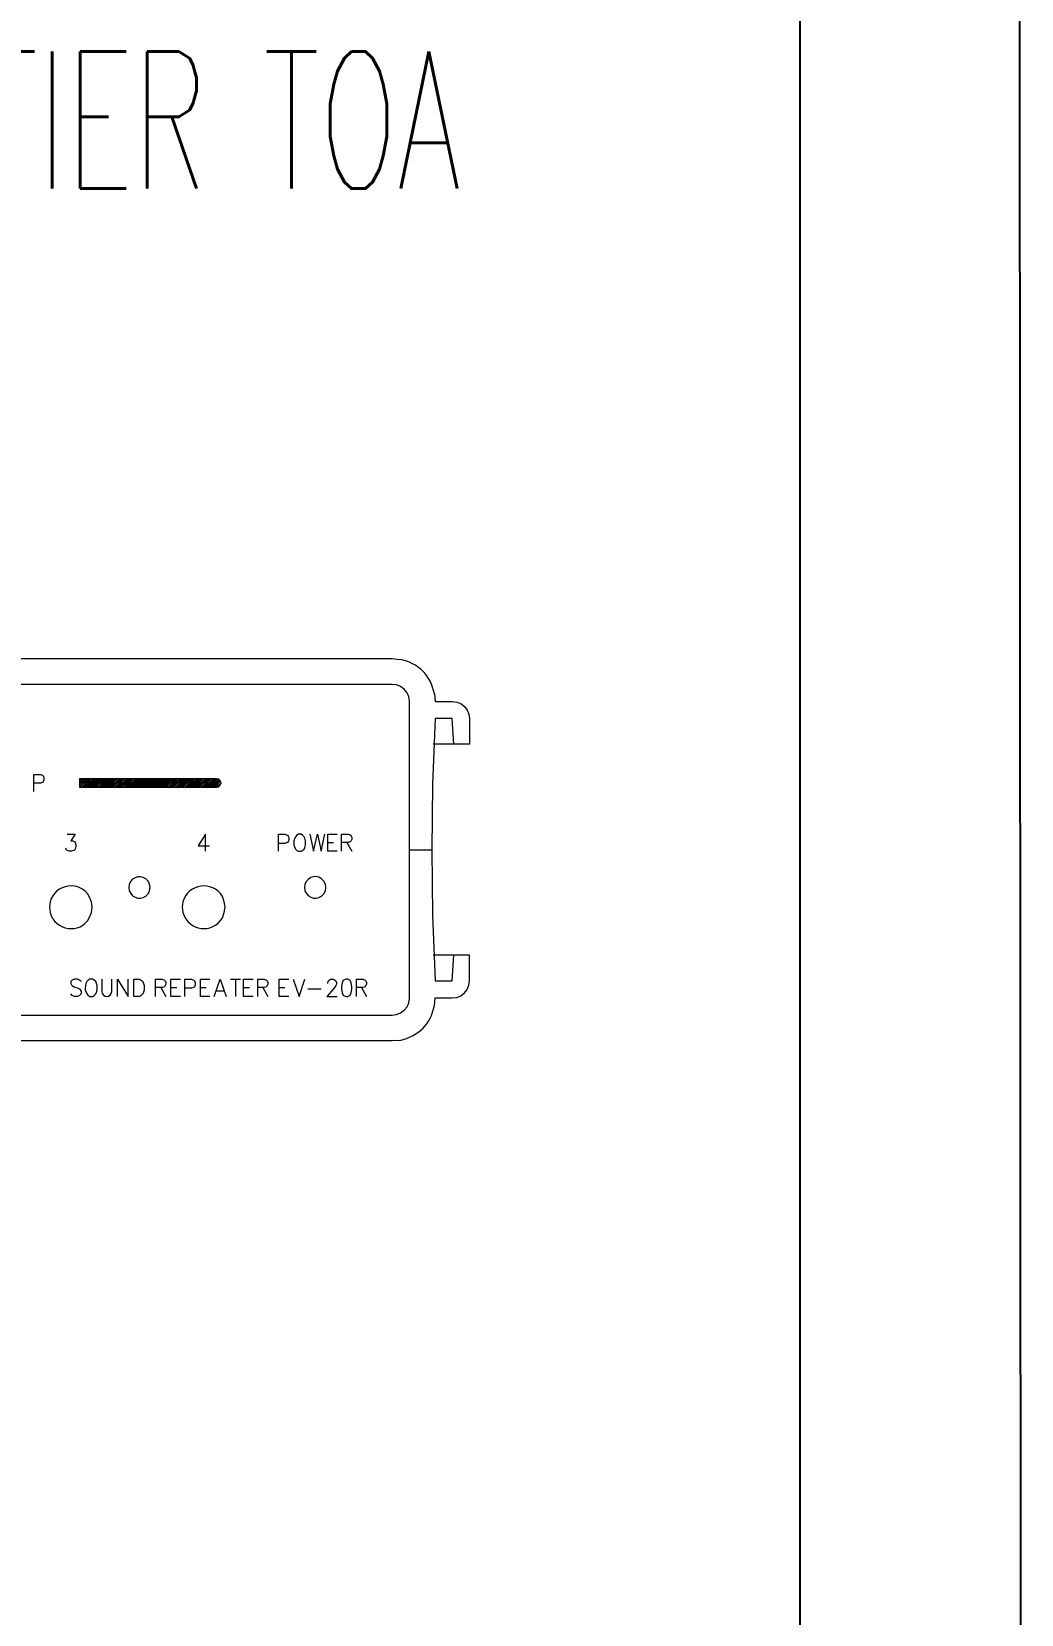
# Model space of a CAD drawing. Header units: millimetres. Extents: x 2974 to 5671, y 1205 to 3288.
# Drawn here: x 4570.5 to 4637, y 2059.1 to 2165.5 of the extents above; entities that cross this region are included whole.
import ezdxf

# ---------------------------------------------------------------- set-up
doc = ezdxf.new("R2010")
doc.units = ezdxf.units.MM
doc.layers.add('M-_ACONREDT_A_N', color=3, linetype='Continuous')
doc.layers.add('PDF_Geometry', color=7, linetype='Continuous')
doc.styles.add('SIMPLEX', font='simplex.shx', dxfattribs={"width": 0.6})

# ---------------------------------------------------------------- blocks, each defined once
blk = doc.blocks.new('ev-20r')
at = {"layer": 'PDF_Geometry', "lineweight": 20}
for points in [[(-211.26, 6.37), (-209.42, 6.56), (209.42, 6.56), (211.36, 6.37)], [(-209.42, -84.14), (209.42, -84.14), (210.52, -84.04), (211.54, -83.58), (212.46, -82.94), (213.2, -82.01), (213.66, -81), (213.76, -79.89), (213.76, -4.25), (213.66, -3.14), (213.2, -2.12), (212.46, -1.2), (211.54, -0.55), (210.52, -0.09), (209.42, 0), (-209.42, 0)], [(220.13, -2.4), (220.31, -4.34), (224.66, -4.34), (225.86, -4.53), (226.87, -4.89), (227.8, -5.63), (228.44, -6.56), (228.9, -7.57), (229.09, -8.68), (229.09, -15.24), (219.85, -15.24)], [(225.12, -15.24), (224.66, -8.68), (220.31, -8.68), (219.67, -25.4), (219.48, -42.11), (219.67, -58.74), (220.31, -75.45), (224.66, -75.45), (225.12, -68.9)], [(213.76, -42.11), (219.48, -42.11)], [(220.13, -81.73), (220.31, -79.8), (224.66, -79.8), (225.86, -79.7), (226.87, -79.24), (227.8, -78.5), (228.44, -77.67), (228.9, -76.56), (229.09, -75.45), (229.09, -68.9), (219.85, -68.9)]]:
    blk.add_lwpolyline(points, dxfattribs=at)
at = {"layer": 'PDF_Geometry', "lineweight": 5}
for points in [[(118.17, -27.24), (118.17, -22.9), (119.83, -22.9), (120.39, -23.09), (120.57, -23.27), (120.75, -23.74), (120.75, -24.29), (120.57, -24.75), (120.39, -24.94), (119.83, -25.12), (118.17, -25.12)], [(129.81, -24.01), (129.81, -26.14), (164.72, -26.14), (165.27, -26.04), (165.64, -25.58), (165.82, -25.03), (165.64, -24.47), (165.27, -24.1), (164.72, -24.01), (129.81, -24.01), (129.9, -24.01)], [(129.81, -24.38), (130.18, -24.01)], [(129.81, -24.75), (130.54, -24.01)], [(129.81, -25.12), (131.01, -24.01)], [(129.81, -25.49), (131.38, -24.01)], [(129.81, -25.95), (131.75, -24.01)], [(129.9, -26.14), (132.11, -24.01)], [(130.36, -26.14), (132.48, -24.01)], [(130.73, -26.14), (132.85, -24.01)], [(131.1, -26.14), (133.32, -24.01)], [(131.47, -26.14), (133.68, -24.01)], [(131.84, -26.14), (134.05, -24.01)], [(132.3, -26.14), (134.42, -24.01)], [(132.67, -26.14), (134.79, -24.01)], [(133.04, -26.14), (135.25, -24.01)], [(133.41, -26.14), (135.62, -24.01)], [(133.78, -26.14), (135.99, -24.01)], [(134.15, -26.14), (136.36, -24.01)], [(134.61, -26.14), (136.73, -24.01)], [(134.98, -26.14), (137.1, -24.01)], [(135.35, -26.14), (137.56, -24.01)], [(135.72, -26.14), (137.93, -24.01)], [(136.09, -26.14), (138.3, -24.01)], [(136.46, -26.14), (138.67, -24.01)], [(136.92, -26.14), (139.04, -24.01)], [(137.29, -26.14), (139.41, -24.01)], [(137.66, -26.14), (139.87, -24.01)], [(138.03, -26.14), (140.24, -24.01)], [(138.39, -26.14), (140.61, -24.01)], [(138.86, -26.14), (140.98, -24.01)], [(139.23, -26.14), (141.35, -24.01)], [(139.6, -26.14), (141.81, -24.01)], [(139.96, -26.14), (142.18, -24.01)], [(140.33, -26.14), (142.55, -24.01)], [(140.7, -26.14), (142.92, -24.01)], [(141.17, -26.14), (143.29, -24.01)], [(141.53, -26.14), (143.66, -24.01)], [(141.9, -26.14), (144.12, -24.01)], [(142.27, -26.14), (144.49, -24.01)], [(142.64, -26.14), (144.86, -24.01)], [(143.01, -26.14), (145.23, -24.01)], [(143.47, -26.14), (145.6, -24.01)], [(143.84, -26.14), (145.97, -24.01)], [(144.21, -26.14), (146.43, -24.01)], [(144.58, -26.14), (146.8, -24.01)], [(144.95, -26.14), (147.17, -24.01)], [(145.41, -26.14), (147.54, -24.01)], [(145.78, -26.14), (147.91, -24.01)], [(146.15, -26.14), (148.28, -24.01)], [(146.52, -26.14), (148.74, -24.01)], [(146.89, -26.14), (149.11, -24.01)], [(147.26, -26.14), (149.48, -24.01)], [(147.72, -26.14), (149.85, -24.01)], [(148.09, -26.14), (150.22, -24.01)], [(148.46, -26.14), (150.68, -24.01)], [(148.83, -26.14), (151.05, -24.01)], [(149.2, -26.14), (151.42, -24.01)], [(149.57, -26.14), (151.79, -24.01)], [(150.03, -26.14), (152.16, -24.01)], [(150.4, -26.14), (152.53, -24.01)], [(150.77, -26.14), (152.99, -24.01)], [(151.14, -26.14), (153.36, -24.01)], [(151.51, -26.14), (153.73, -24.01)], [(151.88, -26.14), (154.1, -24.01)], [(152.34, -26.14), (154.46, -24.01)], [(152.71, -26.14), (154.83, -24.01)], [(153.08, -26.14), (155.3, -24.01)], [(153.45, -26.14), (155.67, -24.01)], [(153.82, -26.14), (156.03, -24.01)], [(154.28, -26.14), (156.4, -24.01)], [(154.65, -26.14), (156.77, -24.01)], [(155.02, -26.14), (157.24, -24.01)], [(155.39, -26.14), (157.6, -24.01)], [(155.76, -26.14), (157.97, -24.01)], [(156.13, -26.14), (158.34, -24.01)], [(156.59, -26.14), (158.71, -24.01)], [(156.96, -26.14), (159.08, -24.01)], [(157.33, -26.14), (159.54, -24.01)], [(157.7, -26.14), (159.91, -24.01)], [(158.07, -26.14), (160.28, -24.01)], [(158.44, -26.14), (160.65, -24.01)], [(158.9, -26.14), (161.02, -24.01)], [(159.27, -26.14), (161.39, -24.01)], [(159.64, -26.14), (161.85, -24.01)], [(160.01, -26.14), (162.22, -24.01)], [(160.38, -26.14), (162.59, -24.01)], [(160.84, -26.14), (162.96, -24.01)], [(161.21, -26.14), (163.33, -24.01)], [(161.58, -26.14), (163.79, -24.01)], [(161.95, -26.14), (164.16, -24.01)], [(162.31, -26.14), (164.53, -24.01)], [(162.68, -26.14), (164.9, -24.01)], [(163.15, -26.14), (165.18, -24.1)], [(163.52, -26.14), (165.46, -24.2)], [(163.89, -26.14), (165.64, -24.47)], [(164.25, -26.14), (165.73, -24.66)], [(164.62, -26.14), (165.82, -25.03)], [(165.09, -26.04), (165.73, -25.49)], [(126.67, -38.14), (128.7, -38.14), (127.59, -39.81), (128.14, -39.81), (128.51, -39.99), (128.7, -40.27), (128.88, -40.82), (128.88, -41.28), (128.7, -41.93), (128.33, -42.3), (127.77, -42.48), (127.22, -42.48), (126.67, -42.3), (126.48, -42.11), (126.3, -41.65)], [(161.85, -42.48), (161.85, -38.14), (160.01, -41.1), (162.87, -41.1)], [(180.42, -42.48), (180.42, -38.14), (182.08, -38.14), (182.73, -38.33), (182.91, -38.6), (183.1, -38.97), (183.1, -39.62), (182.91, -39.99), (182.73, -40.27), (182.08, -40.45), (180.42, -40.45)], [(188.45, -38.14), (189.38, -42.48), (190.39, -38.14), (191.31, -42.48), (192.24, -38.14)], [(195.38, -42.48), (192.98, -42.48), (192.98, -38.14), (195.38, -38.14)], [(192.98, -40.27), (194.45, -40.27)], [(196.49, -42.48), (196.49, -38.14), (198.24, -38.14), (198.8, -38.33), (198.98, -38.6), (199.16, -38.97), (199.16, -39.44), (198.98, -39.81), (198.8, -39.99), (198.24, -40.27), (196.49, -40.27)], [(197.87, -40.27), (199.16, -42.48)], [(142.46, -50.8), (142.37, -51.72), (142.46, -52.55)], [(147.26, -53.29), (147.63, -52.55), (147.82, -51.72), (147.63, -50.8), (147.26, -50.06)], [(187.16, -50.8), (187.07, -51.72), (187.16, -52.55)], [(191.96, -53.29), (192.42, -52.55), (192.52, -51.72), (192.42, -50.8), (191.96, -50.06)], [(122.33, -55.32), (122.14, -56.71), (122.33, -58.09)], [(132.3, -59.38), (132.85, -58.09), (133.04, -56.71), (132.85, -55.32), (132.3, -53.94)], [(156.13, -55.32), (155.94, -56.71), (156.13, -58.09)], [(166.19, -59.38), (166.66, -58.09), (166.84, -56.71), (166.66, -55.32), (166.19, -53.94)], [(130.18, -75.64), (129.81, -75.27), (129.25, -74.99), (128.51, -74.99), (127.96, -75.27), (127.59, -75.64), (127.59, -76.1), (127.77, -76.47), (127.96, -76.66), (128.33, -76.93), (129.44, -77.3), (129.81, -77.49), (129.99, -77.76), (130.18, -78.13), (130.18, -78.78), (129.81, -79.15), (129.25, -79.43), (128.51, -79.43), (127.96, -79.15), (127.59, -78.78)], [(132.39, -79.43), (133.13, -79.43), (133.5, -79.15), (133.96, -78.78), (134.15, -78.32), (134.33, -77.76), (134.33, -76.66), (134.15, -76.1), (133.96, -75.64), (133.5, -75.27), (133.13, -74.99), (132.39, -74.99), (132.02, -75.27), (131.65, -75.64)], [(135.44, -74.99), (135.44, -78.13)], [(138.03, -78.13), (138.03, -74.99)], [(139.5, -79.43), (139.5, -74.99), (142.18, -79.43), (142.18, -74.99)], [(149.11, -79.43), (149.11, -74.99), (150.86, -74.99), (151.42, -75.27), (151.6, -75.45), (151.79, -75.82), (151.79, -76.29), (151.6, -76.66), (151.42, -76.93), (150.86, -77.12), (149.11, -77.12)], [(155.48, -79.43), (153.08, -79.43), (153.08, -74.99), (155.48, -74.99)], [(156.59, -79.43), (156.59, -74.99), (158.34, -74.99), (158.9, -75.27), (159.08, -75.45), (159.27, -75.82), (159.27, -76.47), (159.08, -76.93), (158.9, -77.12), (158.34, -77.3), (156.59, -77.3)], [(162.96, -79.43), (160.56, -79.43), (160.56, -74.99), (162.96, -74.99)], [(164.07, -79.43), (165.64, -74.99), (167.12, -79.43)], [(168.23, -74.99), (170.81, -74.99)], [(169.52, -74.99), (169.52, -79.43)], [(174.04, -79.43), (171.55, -79.43), (171.55, -74.99), (174.04, -74.99)], [(175.15, -79.43), (175.15, -74.99), (176.81, -74.99), (177.37, -75.27), (177.55, -75.45), (177.74, -75.82), (177.74, -76.29), (177.55, -76.66), (177.37, -76.93), (176.81, -77.12), (175.15, -77.12)], [(183.1, -79.43), (180.6, -79.43), (180.6, -74.99), (183.1, -74.99)], [(184.2, -74.99), (185.68, -79.43), (187.16, -74.99)], [(192.98, -76.1), (192.98, -75.82), (193.16, -75.45), (193.35, -75.27), (193.72, -74.99), (194.45, -74.99), (194.82, -75.27), (195.01, -75.45), (195.19, -75.82), (195.19, -76.29), (195.01, -76.66), (194.64, -77.3), (192.79, -79.43), (195.38, -79.43)], [(200.27, -79.43), (200.27, -74.99), (201.94, -74.99), (202.49, -75.27), (202.67, -75.45), (202.86, -75.82), (202.86, -76.29), (202.67, -76.66), (202.49, -76.93), (201.94, -77.12), (200.27, -77.12)], [(150.49, -77.12), (151.79, -79.43)], [(153.08, -77.12), (154.56, -77.12)], [(160.56, -77.12), (162.04, -77.12)], [(164.62, -77.95), (166.56, -77.95)], [(171.55, -77.12), (173.03, -77.12)], [(176.45, -77.12), (177.74, -79.43)], [(180.6, -77.12), (182.08, -77.12)], [(187.9, -77.49), (191.31, -77.49)], [(201.57, -77.12), (202.86, -79.43)]]:
    blk.add_lwpolyline(points, dxfattribs=at)
for points in [[(185.5, -38.14), (185.13, -38.33), (184.76, -38.79), (184.57, -39.16), (184.39, -39.81), (184.39, -40.82), (184.57, -41.47), (184.76, -41.93), (185.13, -42.3), (185.5, -42.48), (186.24, -42.48), (186.6, -42.3), (186.97, -41.93), (187.16, -41.47), (187.34, -40.82), (187.34, -39.81), (187.16, -39.16), (186.97, -38.79), (186.6, -38.33), (186.24, -38.14)], [(143.66, -79.43), (143.66, -74.99), (144.95, -74.99), (145.51, -75.27), (145.88, -75.64), (146.06, -76.1), (146.25, -76.66), (146.25, -77.76), (146.06, -78.32), (145.88, -78.78), (145.51, -79.15), (144.95, -79.43)], [(197.69, -74.99), (197.04, -75.27), (196.67, -75.82), (196.49, -76.93), (196.49, -77.49), (196.67, -78.59), (197.04, -79.15), (197.69, -79.43), (198.06, -79.43), (198.61, -79.15), (198.98, -78.59), (199.16, -77.49), (199.16, -76.93), (198.98, -75.82), (198.61, -75.27), (198.06, -74.99)]]:
    blk.add_lwpolyline(points, close=True, dxfattribs=at)
at = {"layer": 'PDF_Geometry', "lineweight": 20}
blk.add_lwpolyline([(211.36, -90.6), (209.42, -90.69), (-209.42, -90.69), (-211.26, -90.6, -0.314523), (-220.13, -81.73), (-220.31, -79.8), (-224.66, -79.8), (-225.86, -79.7)], format="xyb", dxfattribs=at)
for points in [[(220.13, -2.4), (219.18, 2.31), (216.06, 5.42), (211.36, 6.37)], [(211.36, -90.6), (216.04, -89.55), (219.21, -86.46), (220.13, -81.73)]]:
    blk.add_open_spline(points, degree=3, dxfattribs=at)
at = {"layer": 'PDF_Geometry', "lineweight": 5}
for points in [[(147.26, -50.06), (145.85, -48.19), (143.21, -48.79), (142.46, -50.8)], [(191.96, -50.06), (190.51, -48.17), (188.09, -48.75), (187.16, -50.8)], [(132.3, -53.94), (129.87, -49.74), (123.56, -50.71), (122.33, -55.32)], [(166.19, -53.94), (163.62, -49.81), (157.43, -50.63), (156.13, -55.32)], [(142.46, -52.55), (143.21, -54.56), (145.85, -55.15), (147.26, -53.29)], [(187.16, -52.55), (188.09, -54.59), (190.51, -55.18), (191.96, -53.29)], [(122.33, -58.09), (123.6, -62.72), (129.99, -63.71), (132.3, -59.38)], [(156.13, -58.09), (157.55, -62.82), (163.64, -63.65), (166.19, -59.38)], [(131.65, -75.64), (130.99, -76.86), (131.08, -78.69), (132.39, -79.43)], [(135.44, -78.13), (135.65, -79.86), (137.82, -79.86), (138.03, -78.13)]]:
    blk.add_open_spline(points, degree=3, dxfattribs=at)

msp = doc.modelspace()

# ---------------------------------------------------------------- linework, layer by layer
for p, q in [((4622.1289, 2995.07878, -1204.84475), (4622.1289, 1992.81082, -1204.84475)), ((4636.51958, 2850.15464, -1204.84475), (4637.02421, 1952.79088, -1204.84475))]:
    msp.add_line(p, q)

# ---------------------------------------------------------------- block references
at = {"xscale": 0.2641446189203192, "yscale": 0.2641446189203192, "zscale": 0.2641446189203192}
msp.add_blockref('ev-20r', (4539.41017, 2121.58119, -1204.84475), dxfattribs=at)

# ---------------------------------------------------------------- texts
at = {"layer": 'M-_ACONREDT_A_N', "color": 0, "ltscale": 0.5, "insert": (4546.15148, 2164.11252, -1204.84475), "char_height": 9.210686, "width": 121.1108637, "attachment_point": 2, "line_spacing_factor": 0.804183, "style": 'SIMPLEX'}
msp.add_mtext('\\W0.6000;480W POWER AMPLIFIER TOA FV-248PA', dxfattribs=at)

doc.saveas('drawing.dxf')
